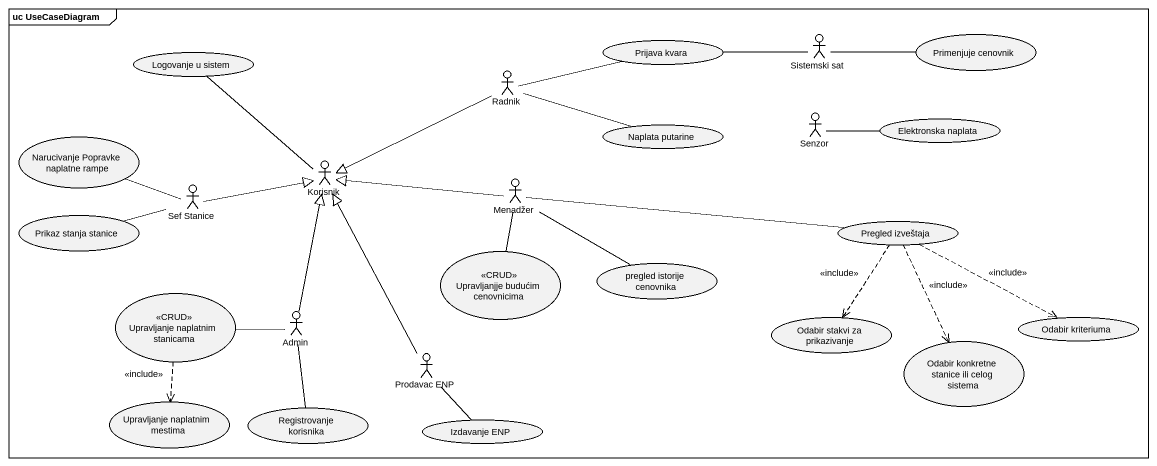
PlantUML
@startuml
mainframe uc UseCaseDiagram
actor "Sistemski sat" as Sistemski_sat
usecase "Primenjuje cenovnik" as Primenjuje_cenovnik
usecase "Logovanje u sistem" as Logovanje_u_sistem
actor Radnik
usecase "Prijava kvara" as Prijava_kvara
actor Senzor
usecase "Narucivanje Popravke naplatne rampe" as Narucivanje_Popravke
usecase "Naplata putarine" as Naplata_putarine
usecase "Elektronska naplata" as Elektronska_naplata
actor "Sef Stanice" as Sef_Stanice
actor Korisnik
actor Menadžer
usecase "Prikaz stanja stanice" as Prikaz_stanja_stanice
usecase "Pregled izveštaja" as Pregled_izveštaja
usecase "Upravljanjje budućim cenovnicima" as Upravljanjje_budućim <<CRUD>>
usecase "pregled istorije cenovnika" as pregled_istorije_cenovnika
usecase "Upravljanje naplatnim stanicama" as Upravljanje_naplatnim <<CRUD>>
actor Admin
usecase "Odabir stakvi za prikazivanje" as Odabir_stakvi_za
usecase "Odabir konkretne stanice ili celog sistema" as Odabir_konkretne_stanice
usecase "Odabir kriteriuma" as Odabir_kriteriuma
actor "Prodavac ENP" as Prodavac_ENP
usecase "Upravljanje naplatnim mestima" as Upravljanje_naplatnim_2
usecase "Registrovanje korisnika" as Registrovanje_korisnika
usecase "Izdavanje ENP" as Izdavanje_ENP
Sistemski_sat -left- Prijava_kvara
Primenjuje_cenovnik -left- Sistemski_sat
Radnik -left-|> Korisnik
Prijava_kvara -left- Radnik
Senzor -right- Elektronska_naplata
Narucivanje_Popravke -right- Sef_Stanice
Naplata_putarine -left- Radnik
Sef_Stanice -right-|> Korisnik
Sef_Stanice -left- Prikaz_stanja_stanice
Korisnik -up- Logovanje_u_sistem
Menadžer -left-|> Korisnik
Menadžer -- Upravljanjje_budućim
Menadžer -right- pregled_istorije_cenovnika
Pregled_izveštaja -left- Menadžer
Pregled_izveštaja ..> Odabir_stakvi_za : <<include>>
Pregled_izveštaja ..> Odabir_konkretne_stanice : <<include>>
Pregled_izveštaja .right.> Odabir_kriteriuma : <<include>>
Upravljanje_naplatnim -right- Admin
Upravljanje_naplatnim ..> Upravljanje_naplatnim_2 : <<include>>
Admin -up-|> Korisnik
Admin -- Registrovanje_korisnika
Prodavac_ENP -up-|> Korisnik
Izdavanje_ENP -up- Prodavac_ENP
@enduml
